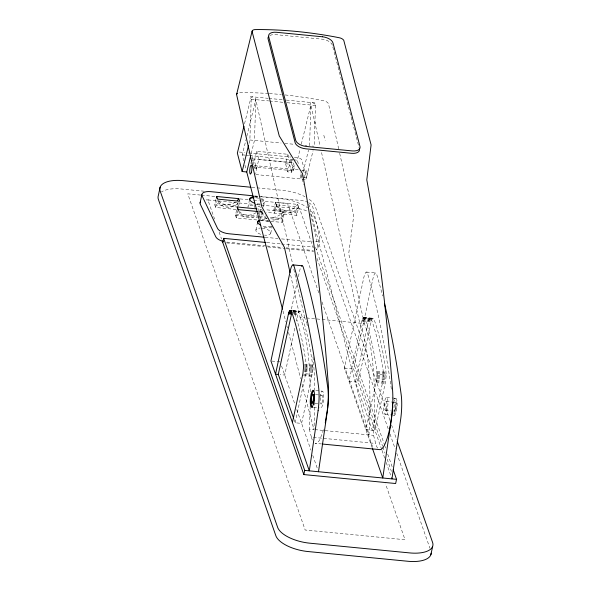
<?xml version="1.0" encoding="UTF-8"?>
<svg xmlns="http://www.w3.org/2000/svg" width="591" height="591" viewBox="0 0 591 591"><rect width="100%" height="100%" fill="white"/><g stroke="black" fill="none" stroke-linecap="round" stroke-linejoin="round"><path stroke-width="0.44" stroke-dasharray="2.96 2.22" d="M293.971 419.322L295.175 422.772L301.602 423.4L312.114 374.391L312.757 367.971L312.373 362.896A294.503 67.788 -84.4 0 0 300.524 312.092C297.443 308.221 297.037 321.43 296.298 321.046M377.036 374.229L376.652 369.161A294.503 67.788 -84.4 0 0 364.802 318.357C363.672 315.786 362.024 319.783 361.928 321.009L349 381.321L358.183 382.214L371.111 321.903C371.207 320.677 372.855 316.68 373.985 319.251A294.503 67.788 -84.4 0 1 385.834 370.055L386.218 375.122L385.583 381.55L375.063 430.551L365.881 429.657L376.393 380.656L377.036 374.229L386.218 375.122M249.01 143.487L249.875 139.986L251.205 99.207L250.525 96.614L267.974 98.313M309.558 145.8L310.896 105.021L310.216 102.428M286.34 100.101L314.811 102.878L315.483 105.471L314.153 146.25L312.314 146.066M295.175 422.772L305.687 373.763L306.33 367.343L305.946 362.276A294.503 67.788 -84.4 0 0 294.096 311.464L293.239 310.489L292.471 311.029M236.112 209.443L215.649 207.456L214.732 204.833L215.959 199.123M215.649 207.456L217.259 199.935M238.01 202.166L237.257 205.69L215.013 203.526M256.826 219.955L236.37 217.961L235.454 215.338L237.057 207.869M238.609 206.281L239.68 201.265M236.37 217.961L238.158 209.606A12.241 10.66 -19.3 0 0 256.405 215.671M249.535 199.669L247.925 207.182A7.587 3.287 12.1 0 1 254.115 205.269M258.54 213.558L259.486 209.155L257.706 208.978M255.91 230.039L257.159 224.188M259.323 216.786L260.919 209.295A12.241 10.66 -19.3 0 0 265.381 215.715M260.04 220.266L261.835 211.91L260.919 209.295M263.468 207.049L264.546 202.033M276.411 204.841A12.241 10.66 -19.3 0 0 286.022 212.974A12.241 10.66 -19.3 0 0 298.654 207.013L276.411 204.841L274.623 213.196L273.707 210.573L275.495 202.225L297.738 204.39L298.654 207.013L296.859 215.36L266.282 212.346M270.737 233.238L272.17 226.552M270.715 221.307L282.284 222.43L281.368 219.808L283.155 211.46L265.366 209.724M282.284 222.43L284.072 214.082L283.155 211.46A12.241 10.66 -19.3 0 1 270.53 217.422L281.648 218.507M296.859 215.36L295.943 212.745L297.738 204.39A12.241 10.66 -19.3 0 1 285.106 210.352A12.241 10.66 -19.3 0 1 275.495 202.225L277.046 206.909M291.459 308.953L297.037 282.941M298.381 276.662L299.541 271.276A10.343 2.379 -84.4 0 1 300.789 267.265M294.754 328.249L284.722 375.056L280.127 374.613M317.899 247.895L319.694 239.54M372.212 447.786L344.398 368.141L363.82 277.541A10.343 2.379 -84.4 0 1 367.536 273.507L368.939 278.265A790.233 181.895 -84.4 0 1 380.094 324.038L382.613 336.523A790.233 181.895 -84.4 0 1 391.538 390.378M381.697 449.544L353.581 369.035L373.002 278.435A10.343 2.379 -84.4 0 1 376.718 274.401L378.122 279.159A790.233 181.895 -84.4 0 1 382.613 295.958M244.541 123.726L250.865 97.914L252.822 96.843M243.832 160.841L242.273 154.849L245.982 139.712M246.853 136.152L255.8 99.657L255.12 97.064M251.241 153.571L254.462 140.436L255.8 99.657L292.619 263.926M253.45 164.49L253.835 162.909L251.929 155.618M254.898 168.664L256.509 168.819L254.396 160.715L256.716 151.252L287.913 154.295L290.026 162.399L287.706 171.863L291.673 172.247L293.025 166.728L290.912 158.624L289.56 164.143L291.673 172.247M256.509 168.819L258.828 159.363L256.716 151.252M287.706 171.863L285.593 163.751L287.913 154.295M252.867 166.854L293.491 170.814L291.378 162.702L292.153 159.548M293.491 170.814L294.458 166.869L292.767 160.383M298.263 163.641L297.369 160.213L299.984 149.53M301.299 144.189L310.896 105.021L320.071 145.97M303.124 172.084L308.487 150.18M315.033 123.482L315.358 122.145M302.755 177.426L306.426 177.788L313.082 150.631M323.572 429.709L319.953 439.386A37.927 8.732 -84.4 0 1 315.143 443.331L321.57 443.959M268.89 98.401L282.668 99.746M251.205 99.207L268.654 100.906M269.57 101.002L283.348 102.339M287.019 102.701L315.483 105.471M249.875 139.986L281.094 143.029M284.766 143.384L294.872 144.367M304.971 145.356L306.803 145.534M239.303 152.035L244.807 152.567M248.486 152.929L290.728 157.043M294.399 157.398L298.987 157.849L301.624 159.363L306.426 177.788M242.273 154.849L245.029 155.115M245.945 155.204L248.7 155.477M249.616 155.566L292.781 159.769M293.697 159.858L297.369 160.213M258.828 159.363L290.026 162.399M252.364 158.905L291.378 162.702M251.175 160.405L254.396 160.715M285.593 163.751L289.56 164.143M293.025 166.728L294.458 166.869M254.115 165.532L298.189 169.824M301.868 170.186L306.456 170.629A4.447 1.019 -84.4 0 1 306.448 177.765A4.447 1.019 -84.4 0 1 304.793 176.62A4.447 1.019 -84.4 0 1 306.456 170.629M255.755 174.552L305.34 179.383M251.869 187.34L283.015 190.368A28.442 12.337 12.1 0 1 305.022 196.729M254.677 195.946L258.348 196.308M259.264 196.397L300.494 200.415A10.771 4.669 12.1 0 1 307.453 202.166M204.264 191.225L181.363 188.994A28.442 12.337 12.1 0 0 161.55 191.868M254.655 196.138L260.151 196.67M261.067 196.759L281.227 198.724A28.442 12.337 12.1 0 1 307.608 207.803M200.585 195.074L187.753 193.826L305.17 530.001L405.034 539.731L385.568 483.992M201.501 195.163L216.158 196.596M239.983 198.916L248.227 199.714M253.724 200.253L259.22 200.785M260.136 200.874L287.618 203.555L319.258 294.133M254.721 204.479L260.232 205.018M261.133 205.107L299.718 208.867L313.082 247.134M273.988 209.273L296.224 211.438M214.732 204.833L236.976 206.998M273.707 210.573L295.943 212.745M258.622 211.6L260.402 211.77L259.486 209.155A12.241 10.66 -19.3 0 1 258.54 210.418M235.735 214.031L257.971 216.203M259.405 216.343L266.253 217.008M235.454 215.338L257.691 217.503M259.124 217.643L267.132 218.426M270.693 218.773L281.368 219.808M260.934 220.354L269.828 221.219M265.16 237.294L277.925 238.542M281.575 238.897L311.671 241.83A9.914 4.3 12.1 0 0 314.006 241.918M266.829 242.561L280.607 243.906M281.523 243.994L313.666 247.127M226.892 242.096L266.105 245.915M267.021 246.004L282.52 247.518M286.17 247.873L309.876 250.178A9.914 4.3 12.1 0 0 313.296 250.2M226.449 242.894L264.096 246.558M267.767 246.92L285.217 248.619M286.14 248.708L313.688 251.389M366.435 272.037L375.617 272.931M293.239 310.489L299.91 311.176M363.953 317.374L373.372 318.335M292.737 310.726L300.132 311.368M363.443 317.618L373.593 318.519M293.912 311.043L300.339 311.671M364.617 317.936L373.8 318.83M293.395 311.117L298.898 311.656M363.184 317.914L372.367 318.808M293.129 311.531L298.64 312.07M362.918 318.327L372.101 319.221M292.87 312.055L298.381 312.595M362.66 318.852L371.842 319.746M293.535 312.772L298.123 313.223M362.409 319.48L371.591 320.374M293.291 313.496L297.879 313.939M362.165 320.204L371.347 321.098M293.978 314.39L297.65 314.744M361.928 321.009L371.111 321.903M290.654 275.207L300.095 317.337L304.69 317.781A147.469 33.946 -84.4 0 1 306.692 323.299M306.522 317.958L321.216 319.391M322.139 319.48L364.374 323.595A147.469 33.946 -84.4 0 1 373.571 435.338L375.684 443.442A37.927 8.732 -84.4 0 0 378.875 449.374M271.853 361.071L280.112 361.877M304.395 364.292L312.661 365.098M344.398 368.141L353.581 369.035M376.94 371.362L386.122 372.256M304.461 365.186L312.72 365.992M377.006 372.256L386.189 373.15M304.491 366.147L312.757 366.952M377.036 373.216L386.218 374.11M304.491 367.166L312.757 367.971M304.461 368.223L312.72 369.028M377.006 375.285L386.189 376.179M304.395 369.301L312.661 370.106M376.94 376.371L386.122 377.265M304.299 370.394L312.565 371.2M376.844 377.457L386.026 378.358M304.18 371.48L312.44 372.286M376.726 378.55L385.908 379.444M305.687 373.763L312.114 374.391M376.393 380.656L385.583 381.55M303.656 374.576L311.915 375.381M376.201 381.646L385.384 382.54M303.434 375.507L311.701 376.312M375.979 382.569L385.162 383.463M315.83 390.533L322.265 391.161M386.544 397.418L391.131 397.869M392.055 397.957L395.726 398.312M315.498 394.596L319.17 394.958M320.086 395.047L321.925 395.224M386.204 401.488L395.386 402.382M314.759 403.439L319.354 403.889M385.472 410.331L390.976 410.863M394.655 411.225L393.732 411.137A4.447 1.019 -84.4 0 0 395.202 404.857A4.447 1.019 -84.4 0 0 393.621 403.712M313.503 407.421L319.014 407.953M385.133 414.394L390.644 414.934M393.399 415.2L394.315 415.288M310.164 406.357A147.469 33.946 -84.4 0 1 309.292 429.073L313.88 429.524A147.469 33.946 -84.4 0 0 314.826 401.496M314.804 429.613L373.571 435.338M309.292 429.073L311.405 437.177L375.684 443.442M312.513 102.657L315.143 104.171M390.001 420.482L315.173 206.237A28.442 12.337 12.1 0 0 307.963 198.458M391.515 424.84L396.687 439.645M388.206 428.837L313.378 214.592A28.442 12.337 12.1 0 0 310.607 210.389M390.03 434.06L395.202 448.872M396.724 453.223L429.879 548.153M315.498 247.304L384.704 445.444M385.007 446.316L385.613 448.052M387.74 454.139L392.291 467.171M317.035 258.43L382.591 446.146M382.894 447.018L385.022 453.098M387.149 459.185L391.397 471.352M382 450.408L384.711 458.18M386.218 462.494L391.648 478.03M321.992 301.971L372.788 447.409M261.554 211.356L262.47 213.979M254.994 207.803L253.805 204.39L207.892 199.921L214.57 219.054M281.552 365.999L294.968 404.407M296.778 409.585L310.947 450.157M312.757 455.336L317.581 469.151M219.128 232.1L221.559 239.06M332.836 46.999L359.217 148.186M323.824 135.25L325.176 140.444M300.937 173.917L303.693 184.466M308.798 204.065L368.976 434.887A147.469 33.946 -84.4 0 0 359.786 323.151L321.282 151.362M250.828 162.702L251.249 164.328M244.947 165.125L246.063 169.403M282.978 310.992L285.771 321.689M286.93 326.143L287.396 327.924M288.556 332.386L300.642 378.728M302.031 384.069L313.88 429.524M338.68 148.829L328.581 104.215A5.179 2.674 13.8 0 0 324.518 100.98L320.123 100.093A239.392 123.674 13.8 0 0 284.744 94.907M339.677 153.298L353.706 215.878L348.705 253.687L364.374 323.595M293.823 269.311L304.69 317.781M319.916 397.056A8.533 1.965 -84.4 0 1 322.996 391.722A8.533 1.965 -84.4 0 1 323.026 403.158A8.533 1.965 -84.4 0 1 319.945 407.162M393.636 402.848A8.533 1.965 -84.4 0 1 396.746 399.656A8.533 1.965 -84.4 0 1 396.103 412.001A8.533 1.965 -84.4 0 1 393.104 413.043M393.709 399.531A8.533 1.965 -84.4 0 1 396.177 405.271A8.533 1.965 -84.4 0 1 392.904 415M235.454 202.085A12.241 10.66 -19.3 0 1 218.256 200.415M256.169 212.597A12.241 10.66 -19.3 0 1 239.436 211.489M298.706 208.763A10.771 4.669 12.1 0 1 307.948 211.696M310.297 213.713A10.771 4.669 12.1 0 1 310.977 215.087L317.958 246.809A9.914 4.3 12.1 0 1 316.015 249.579M206.163 199.928A10.771 4.669 12.1 0 1 208.904 200.017M262.094 228.119A7.587 3.287 12.1 0 1 270.671 232.352A7.587 3.287 12.1 0 1 264.546 235.152M260.712 234.324A7.587 3.287 12.1 0 1 255.873 230.468A7.587 3.287 12.1 0 1 260.232 228.06M271.912 226.493A7.587 3.287 12.1 0 1 262.323 226.804M260.195 220.716A7.587 3.287 12.1 0 1 269.26 222.142M260.402 211.77A12.241 10.66 -19.3 0 1 257.085 215.22M238.203 203.127A12.241 10.66 -19.3 0 1 218.072 201.162M308.657 202.728A10.771 4.669 12.1 0 1 312.765 206.732L319.746 238.454A9.914 4.3 12.1 0 1 315.092 241.852M261.458 198.45A7.587 3.287 12.1 0 1 263.194 203.422M260.217 204.013A7.587 3.287 12.1 0 1 256.413 203.644M254.647 196.847A7.587 3.287 12.1 0 1 257.846 197.224M262.751 210.389A7.587 3.287 12.1 0 1 258.43 212.368M257.949 206.096A7.587 3.287 12.1 0 1 261.089 207.648M284.072 214.082A12.241 10.66 -19.3 0 1 271.439 220.044M266.955 218.714A12.241 10.66 -19.3 0 1 261.835 211.91M261.281 199.285A7.587 3.287 12.1 0 1 263.017 204.257M260.04 204.848A7.587 3.287 12.1 0 1 256.235 204.479M255.726 197.756A7.587 3.287 12.1 0 1 259.56 198.583M271.173 226.279A7.587 3.287 12.1 0 1 262.5 225.969M262.027 219.704A7.587 3.287 12.1 0 1 269.437 221.307M268.536 93.511A239.392 123.674 13.8 0 0 243.448 92.624L239.296 92.676A5.179 2.674 13.8 0 0 238.734 92.772M269.385 93.563A239.392 123.674 13.8 0 1 281.316 94.56M302.09 170.504A4.447 1.019 -84.4 0 1 302.267 171.102M302.26 175.224A4.447 1.019 -84.4 0 1 300.627 178.807A4.447 1.019 -84.4 0 1 300.531 172.786M300.095 317.337A147.469 33.946 -84.4 0 1 310.245 394.086M254.618 168.309A4.447 1.019 -84.4 0 1 256.354 166.632A4.447 1.019 -84.4 0 1 255.674 173.651M332.378 45.219A9.478 4.898 13.8 0 0 321.844 39.139L275.923 34.662A9.478 4.898 13.8 0 0 269.828 35.556M312.344 440.044A37.927 8.732 -84.4 0 1 311.405 437.177M306.928 324.045A147.469 33.946 -84.4 0 1 307.394 325.589M312.994 356.971A147.469 33.946 -84.4 0 1 314.796 389.905M383.463 373.844L382.828 381.276L372.308 430.285L355.427 381.949L368.356 321.637C368.459 320.411 370.099 316.407 371.229 318.977A294.503 67.788 -84.4 0 1 383.079 369.789L383.463 373.844M322.036 402.648A4.447 1.019 -84.4 0 0 322.184 395.327A4.447 1.019 -84.4 0 0 320.455 400.957A4.447 1.019 -84.4 0 0 322.036 402.648M395.497 409.807A4.447 1.019 -84.4 0 0 395.645 402.486A4.447 1.019 -84.4 0 0 393.916 408.115A4.447 1.019 -84.4 0 0 395.497 409.807M386.315 408.913A4.447 1.019 -84.4 0 0 386.462 401.592A4.447 1.019 -84.4 0 0 384.734 407.221A4.447 1.019 -84.4 0 0 386.315 408.913M386.75 411.676A8.533 1.965 -84.4 0 0 387.039 397.625A8.533 1.965 -84.4 0 0 383.722 408.425A8.533 1.965 -84.4 0 0 386.75 411.676"/><path stroke-width="0.89" d="M318.483 471.736L327.288 411.572A28.191 6.486 -84.4 0 0 327.724 387.57L327.259 384.113A790.233 181.895 -84.4 0 0 318.327 330.266L315.816 317.781A790.233 181.895 -84.4 0 0 304.661 272L303.257 267.25A10.343 2.379 -84.4 0 0 301.484 266.157M391.951 478.895L400.75 418.731A28.191 6.486 -84.4 0 0 401.186 394.729L400.72 391.272A790.233 181.895 -84.4 0 0 391.796 337.417L389.277 324.939A790.233 181.895 -84.4 0 0 384.556 303.855M325.272 422.846L327.68 407.849A37.927 8.732 -84.4 0 0 327.998 380.552A1128.426 259.737 -84.4 0 0 317.323 271.04L315.136 253.923A1128.426 259.737 -84.4 0 0 302.511 173.628L279.262 135.967L252.076 31.463A5.179 2.674 13.8 0 1 254.758 29.602L258.902 29.55A239.392 123.674 13.8 0 1 335.585 37.019L339.973 37.905A5.179 2.674 13.8 0 1 343.785 40.395L371.096 144.913L366.789 179.893A1128.426 259.737 -84.4 0 1 379.422 260.18L381.609 277.305A1128.426 259.737 -84.4 0 1 392.276 386.81A37.927 8.732 -84.4 0 1 391.966 414.106C390.585 424.84 388.996 435.811 384.231 445.651A37.927 8.732 -84.4 0 1 379.422 449.596L322.494 444.048M160.131 187.199L158.344 195.555A28.442 12.337 12.1 0 0 158.418 199.499L275.827 535.668A28.442 12.337 12.1 0 0 307.985 551.536L407.849 561.265A28.442 12.337 12.1 0 0 431.164 553.191M200.076 202.979L201.871 194.624M222.777 242.532L223.671 238.358L265.913 242.473M292.419 422.506L302.932 373.497L303.575 367.077L303.19 362.002A294.503 67.788 -84.4 0 0 291.341 311.198C290.211 308.628 288.563 312.624 288.467 313.851L275.539 374.162L278.295 374.435L293.668 418.458M278.295 374.435L291.954 311.967L289.198 311.701M393.2 469.779L396.539 479.338L395.645 483.519L303.818 474.573L304.712 470.392L223.671 238.358M430.869 554.705L432.656 546.357M236.681 94.191L252.135 31.116M243.884 126.4L237.346 153.106L242.147 171.523L246.735 171.974L282.513 309.211M242.147 171.523L248.582 145.246M246.735 171.974L250.813 155.33M250.953 187.251L183.151 180.647A28.442 12.337 12.1 0 0 160.205 191.144L277.622 527.32A28.442 12.337 12.1 0 0 309.773 543.188L409.637 552.91A28.442 12.337 12.1 0 0 432.582 542.412L397.3 441.388M252.845 195.769L210.691 191.661A10.771 4.669 12.1 0 0 202.137 195.961L217.599 228.503A9.914 4.3 12.1 0 0 228.687 233.74L264.251 237.205M216.528 196.478L238.764 198.642L239.68 201.265L217.444 199.101L216.528 196.478A12.241 10.66 -19.3 0 0 217.163 198.539M257.728 211.512L238.158 209.606L237.242 206.983L256.812 208.889M292.973 264.886L302.156 265.78M289.982 310.46L291.814 310.637M289.716 310.755L291.555 310.94M289.457 311.176L291.289 311.354M288.94 312.329L291.695 312.595M288.696 313.045L291.452 313.319M288.467 313.851L291.223 314.124M304.712 470.392L396.539 479.338M372.515 448.65L382.769 478.001L391.567 417.837A28.191 6.486 -84.4 0 0 392.55 402.885M222.164 240.796L303.818 474.573M290.048 272.517L284.426 247.422L261.879 206.931L236.755 95.277A5.179 2.674 13.8 0 1 237.375 93.312M313.658 394.419A4.447 1.019 -84.4 0 1 314.205 399.819A4.447 1.019 -84.4 0 1 312.454 402.759M312.587 407.332A8.533 1.965 -84.4 0 1 311.287 399.176A8.533 1.965 -84.4 0 1 313.998 390.356M223.25 241.431A9.914 4.3 12.1 0 1 215.811 236.858L200.342 204.309A10.771 4.669 12.1 0 1 200.593 201.797M238.565 210.322A12.241 10.66 -19.3 0 1 237.242 206.983M238.764 198.642A12.241 10.66 -19.3 0 1 237.286 200.504M260.786 225.267A7.587 3.287 12.1 0 1 259.05 220.295M254.522 203.119A7.587 3.287 12.1 0 1 249.69 199.263A7.587 3.287 12.1 0 1 254.041 196.855M257.587 223.405A7.587 3.287 12.1 0 1 258.873 221.13M249.535 199.669A7.587 3.287 12.1 0 1 253.864 197.69M268.654 36.487A9.478 4.898 13.8 0 0 268.1 38.962L295.153 142.734A9.478 4.898 13.8 0 0 305.687 148.814L351.601 153.291A9.478 4.898 13.8 0 0 359.431 148.991M318.106 410.679L309.3 470.842L270.929 360.983L290.358 270.382A10.343 2.379 -84.4 0 1 294.074 266.349L295.47 271.106A790.233 181.895 -84.4 0 1 306.633 316.887L309.145 329.372A790.233 181.895 -84.4 0 1 318.076 383.219L318.542 386.677A28.191 6.486 -84.4 0 1 318.106 410.679M322.42 36.775L276.507 32.298A9.478 4.898 13.8 0 0 268.676 36.598L295.729 140.37A9.478 4.898 13.8 0 0 306.264 146.45L352.184 150.919A9.478 4.898 13.8 0 0 360.008 146.627L332.955 42.855A9.478 4.898 13.8 0 0 322.42 36.775M312.853 401.754A4.447 1.019 -84.4 0 0 313.001 394.433A4.447 1.019 -84.4 0 0 311.272 400.063A4.447 1.019 -84.4 0 0 312.853 401.754M313.289 404.517A8.533 1.965 -84.4 0 0 313.57 390.466A8.533 1.965 -84.4 0 0 310.26 401.267A8.533 1.965 -84.4 0 0 313.289 404.517M251.352 172.402A4.447 1.019 -84.4 0 0 251.36 165.266A4.447 1.019 -84.4 0 0 249.698 171.25A4.447 1.019 -84.4 0 0 251.352 172.402"/></g></svg>
